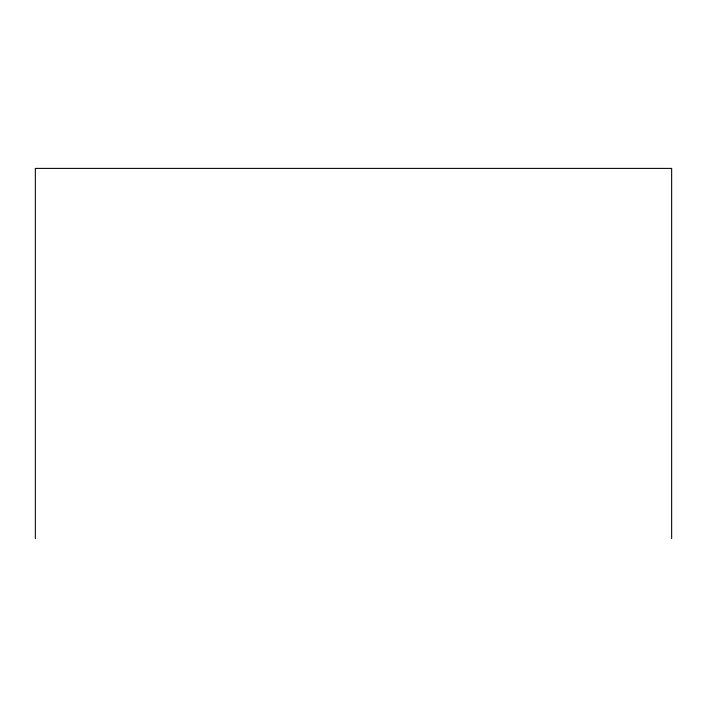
<?xml version="1.0" encoding="UTF-8"?>
<svg xmlns="http://www.w3.org/2000/svg" width="707" height="707" viewBox="0 0 707 707"><rect width="100%" height="100%" fill="white"/><g stroke="black" fill="none" stroke-linecap="round" stroke-linejoin="round"><path stroke-width="1.06" d="M671.65 538.601L671.65 168.399L35.35 168.399L35.35 538.601"/></g></svg>
